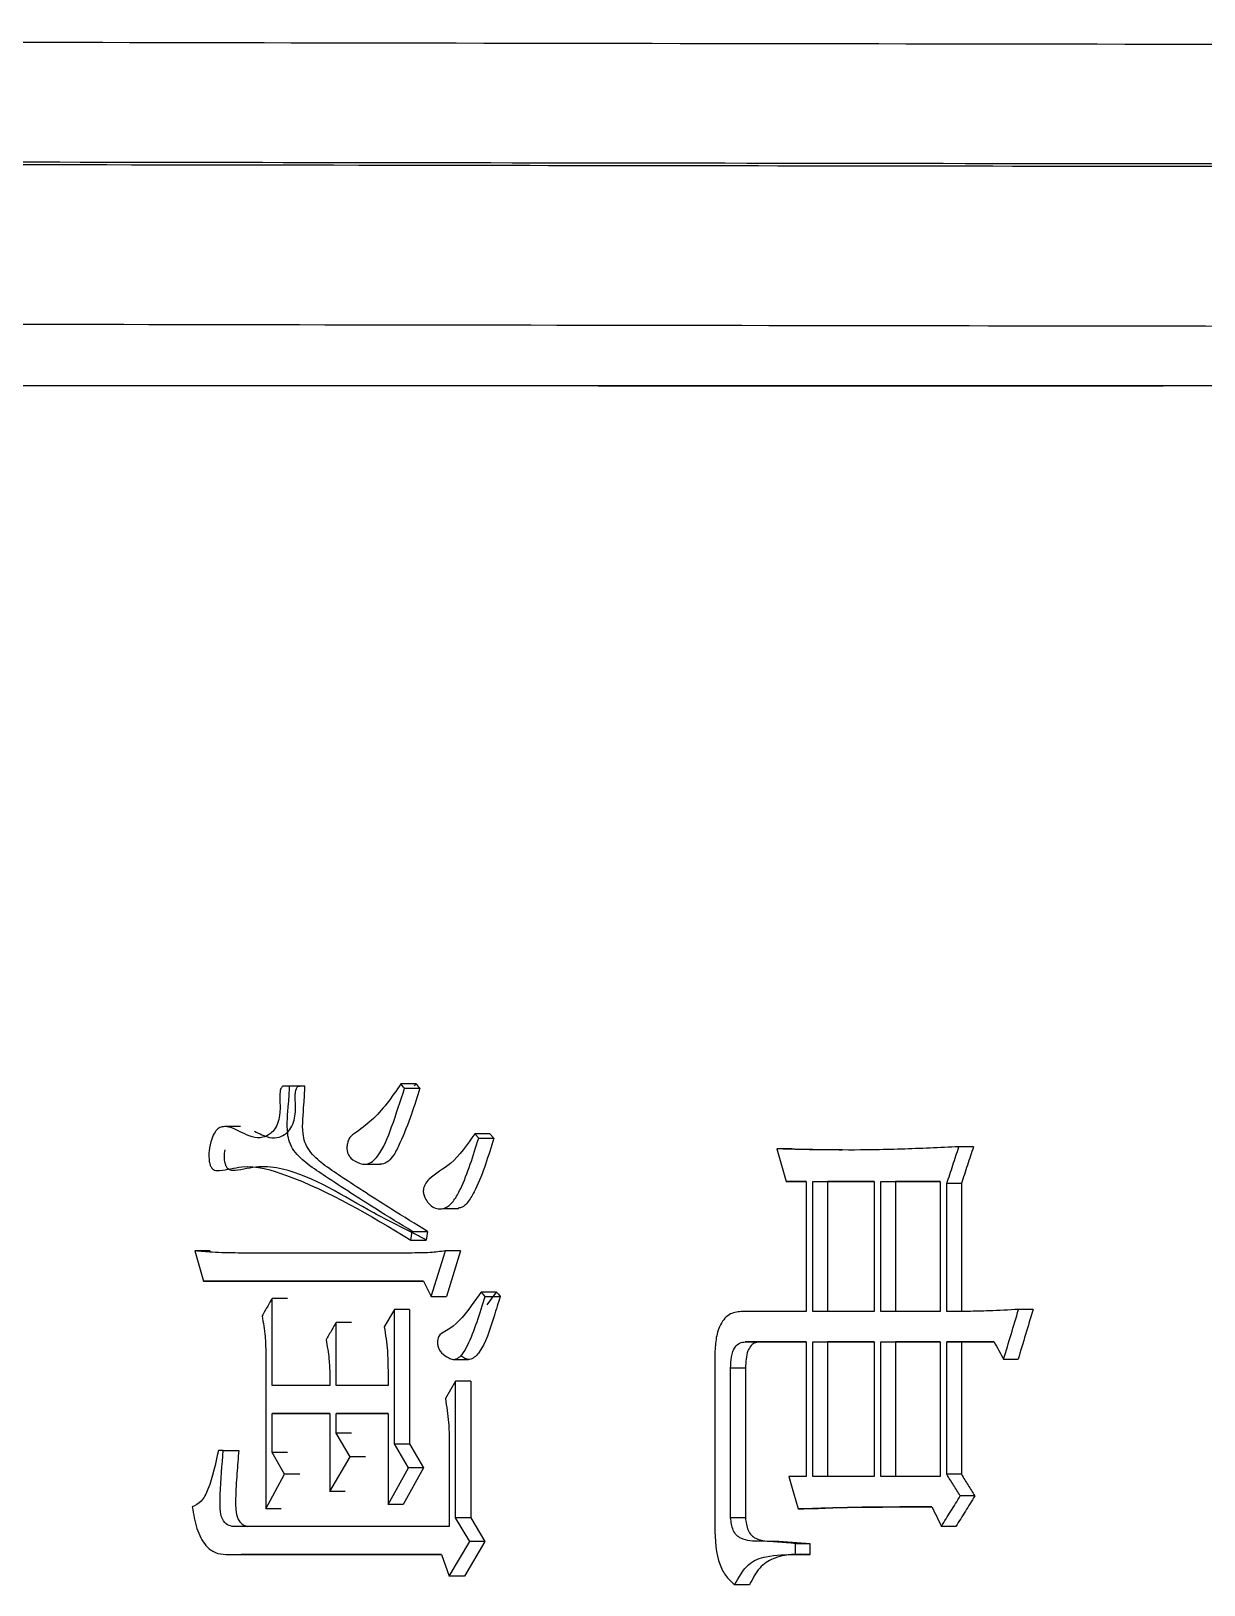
# Model space of a CAD drawing. Header units: millimetres. Extents: x 2160 to 4596, y 811 to 2534.
# Drawn here: x 3260.31 to 3266.16, y 1503.85 to 1511.6 of the extents above; entities that cross this region are included whole.
import ezdxf

# ---------------------------------------------------------------- set-up
doc = ezdxf.new("R2010")
doc.units = ezdxf.units.MM

msp = doc.modelspace()

# ---------------------------------------------------------------- linework, layer by layer
at = {"color": 7, "linetype": 'Continuous', "lineweight": 25}
for p, q in [((3261.6512, 1506.3411), (3261.5743, 1506.3411)), ((3262.2301, 1506.3519), (3262.1539, 1506.3519)), ((3262.173, 1506.3303), (3262.2491, 1506.3303)), ((3262.2229, 1506.3417), (3262.2301, 1506.3519)), ((3261.3549, 1506.1387), (3261.2772, 1506.1387)), ((3262.5991, 1506.1032), (3262.5234, 1506.1032)), ((3262.5426, 1506.0815), (3262.5234, 1506.1032)), ((3262.5991, 1506.1032), (3262.6183, 1506.0815)), ((3264.104, 1506.0275), (3264.0303, 1506.0275)), ((3265.0108, 1506.0383), (3264.9382, 1506.0383)), ((3261.9766, 1505.9511), (3262.0534, 1505.9511)), ((3264.0766, 1505.8652), (3264.176, 1505.8652)), ((3264.1503, 1505.8652), (3264.0766, 1505.8652)), ((3264.176, 1505.8652), (3264.1503, 1505.8652)), ((3264.176, 1505.8652), (3264.176, 1505.2162)), ((3264.2092, 1505.8652), (3264.5155, 1505.8652)), ((3264.2092, 1505.2162), (3264.2092, 1505.8652)), ((3264.2092, 1505.8652), (3264.2827, 1505.8652)), ((3264.5155, 1505.8652), (3264.2827, 1505.8652)), ((3264.2827, 1505.8652), (3264.2827, 1505.2162)), ((3264.5155, 1505.8652), (3264.5155, 1505.2162)), ((3264.5489, 1505.8652), (3264.844, 1505.8652)), ((3264.5489, 1505.2162), (3264.5489, 1505.8652)), ((3264.5489, 1505.8652), (3264.622, 1505.8652)), ((3264.844, 1505.8652), (3264.622, 1505.8652)), ((3264.622, 1505.8652), (3264.622, 1505.2162)), ((3264.844, 1505.8652), (3264.844, 1505.2162)), ((3264.8776, 1505.2162), (3264.8776, 1505.8544)), ((3264.9503, 1505.8544), (3264.8776, 1505.8544)), ((3264.9503, 1505.8544), (3264.9502, 1505.2162)), ((3262.3656, 1505.73), (3262.4416, 1505.73)), ((3262.2047, 1505.5731), (3262.211, 1505.6164)), ((3262.211, 1505.6164), (3262.2871, 1505.6164)), ((3262.2871, 1505.6164), (3262.2808, 1505.5731)), ((3262.2047, 1505.5731), (3262.2808, 1505.5731)), ((3261.1264, 1505.519), (3261.1697, 1505.3676)), ((3261.2037, 1505.519), (3261.1264, 1505.519)), ((3262.1983, 1505.5082), (3261.3435, 1505.5082)), ((3261.4206, 1505.5082), (3261.3435, 1505.5082)), ((3262.3064, 1505.2919), (3262.3765, 1505.519)), ((3262.4524, 1505.519), (3262.3765, 1505.519)), ((3262.4524, 1505.519), (3262.3824, 1505.2919)), ((3261.1697, 1505.3676), (3262.2682, 1505.3676)), ((3261.247, 1505.3676), (3261.1697, 1505.3676)), ((3262.2682, 1505.3676), (3261.2472, 1505.3676)), ((3262.2682, 1505.3676), (3262.3064, 1505.2919)), ((3262.6311, 1505.3135), (3262.5554, 1505.3135)), ((3262.5842, 1505.25), (3262.6311, 1505.3135)), ((3261.5118, 1504.8484), (3261.5118, 1505.281)), ((3261.5887, 1505.281), (3261.5118, 1505.281)), ((3262.1222, 1505.227), (3262.0715, 1505.1404)), ((3262.1222, 1504.5563), (3262.1222, 1505.227)), ((3262.1984, 1505.227), (3262.1222, 1505.227)), ((3262.1984, 1505.227), (3262.1984, 1504.5563)), ((3262.3064, 1505.2919), (3262.3824, 1505.2919)), ((3262.5746, 1505.2919), (3262.6502, 1505.2919)), ((3264.176, 1505.2162), (3263.852, 1505.2162)), ((3264.5155, 1505.2162), (3264.2092, 1505.2162)), ((3264.844, 1505.2162), (3264.5489, 1505.2162)), ((3265.3077, 1505.227), (3265.2356, 1505.227)), ((3261.8316, 1504.8484), (3261.8316, 1505.1621)), ((3261.9082, 1505.1621), (3261.8316, 1505.1621)), ((3263.8718, 1505.0647), (3264.176, 1505.0647)), ((3263.9457, 1505.0647), (3263.8718, 1505.0647)), ((3264.176, 1505.0647), (3263.9457, 1505.0647)), ((3264.176, 1505.0647), (3264.176, 1504.394)), ((3264.2092, 1505.0647), (3264.5155, 1505.0647)), ((3264.2092, 1504.394), (3264.2092, 1505.0647)), ((3264.2092, 1505.0647), (3264.2827, 1505.0647)), ((3264.5155, 1505.0647), (3264.2827, 1505.0647)), ((3264.2827, 1505.0647), (3264.2827, 1504.394)), ((3264.5155, 1505.0647), (3264.5155, 1504.3941)), ((3264.5489, 1505.0647), (3264.844, 1505.0647)), ((3264.5489, 1504.3941), (3264.5489, 1505.0647)), ((3264.5489, 1505.0647), (3264.622, 1505.0647)), ((3264.844, 1505.0647), (3264.622, 1505.0647)), ((3264.622, 1505.0647), (3264.622, 1504.3941)), ((3264.844, 1505.0647), (3264.844, 1504.3941)), ((3264.8776, 1504.4049), (3264.8776, 1505.0647)), ((3264.8776, 1505.0647), (3265.1137, 1505.0647)), ((3264.9502, 1505.0647), (3264.8776, 1505.0647)), ((3264.9502, 1505.0647), (3264.9502, 1504.4049)), ((3265.1137, 1505.0647), (3264.9502, 1505.0647)), ((3261.4806, 1505.0106), (3261.4806, 1504.2318)), ((3263.7204, 1504.989), (3263.7204, 1504.1452)), ((3262.0905, 1504.9241), (3262.0905, 1504.8484)), ((3262.4155, 1504.9778), (3262.4919, 1504.9778)), ((3263.7993, 1504.1883), (3263.7993, 1504.9349)), ((3263.8734, 1504.9349), (3263.7993, 1504.9349)), ((3263.8734, 1504.9349), (3263.8734, 1504.1883)), ((3265.1611, 1504.9782), (3265.2333, 1504.9782)), ((3261.8001, 1504.8484), (3261.5118, 1504.8484)), ((3261.8001, 1504.9024), (3261.8001, 1504.8484)), ((3262.0905, 1504.8484), (3261.8316, 1504.8484)), ((3262.4275, 1504.87), (3262.3765, 1504.7835)), ((3262.4275, 1504.1885), (3262.4275, 1504.87)), ((3262.5033, 1504.87), (3262.4275, 1504.87)), ((3262.5033, 1504.87), (3262.5033, 1504.1885)), ((3261.5118, 1504.7077), (3261.8001, 1504.7077)), ((3261.5118, 1504.513), (3261.5118, 1504.7077)), ((3261.5887, 1504.7077), (3261.5118, 1504.7077)), ((3261.8001, 1504.7077), (3261.5888, 1504.7077)), ((3261.8001, 1504.7077), (3261.8001, 1504.3183)), ((3261.8316, 1504.7077), (3262.0905, 1504.7077)), ((3261.8316, 1504.6104), (3261.8316, 1504.7077)), ((3261.9082, 1504.7077), (3261.8316, 1504.7077)), ((3262.0905, 1504.7077), (3261.9082, 1504.7077)), ((3262.0905, 1504.7077), (3262.0905, 1504.2534)), ((3261.9009, 1504.4914), (3261.8316, 1504.6104)), ((3261.9082, 1504.6104), (3261.8316, 1504.6104)), ((3261.2689, 1504.5238), (3261.2441, 1504.5238)), ((3261.2689, 1504.5238), (3261.3461, 1504.5238)), ((3262.1919, 1504.4373), (3262.1222, 1504.5563)), ((3262.1222, 1504.5563), (3262.1984, 1504.5563)), ((3262.1984, 1504.5563), (3262.2681, 1504.4373)), ((3262.3956, 1504.5671), (3262.3956, 1504.1452)), ((3261.5743, 1504.4048), (3261.5118, 1504.513)), ((3261.5887, 1504.513), (3261.5118, 1504.513)), ((3261.8001, 1504.3183), (3261.9009, 1504.4914)), ((3261.9774, 1504.4914), (3261.9009, 1504.4914)), ((3261.4806, 1504.2318), (3261.5743, 1504.4048)), ((3261.6512, 1504.4048), (3261.5743, 1504.4048)), ((3262.0905, 1504.2534), (3262.1919, 1504.4373)), ((3262.2681, 1504.4373), (3262.1667, 1504.2534)), ((3262.2681, 1504.4373), (3262.1919, 1504.4373)), ((3264.176, 1504.394), (3264.0898, 1504.394)), ((3264.5155, 1504.3941), (3264.2092, 1504.394)), ((3264.844, 1504.3941), (3264.5489, 1504.3941)), ((3264.9502, 1504.4049), (3264.8776, 1504.4049)), ((3261.8767, 1504.3183), (3261.8001, 1504.3183)), ((3265.0175, 1504.2967), (3264.945, 1504.2967)), ((3261.5575, 1504.2318), (3261.4806, 1504.2318)), ((3262.1667, 1504.2534), (3262.0905, 1504.2534)), ((3264.2098, 1504.2318), (3264.1362, 1504.2318)), ((3262.3956, 1504.1452), (3261.3124, 1504.1452)), ((3262.4978, 1504.0695), (3262.4275, 1504.1885)), ((3262.5033, 1504.1885), (3262.4275, 1504.1885)), ((3262.5033, 1504.1885), (3262.5735, 1504.0695)), ((3263.8734, 1504.1883), (3263.7993, 1504.1883)), ((3264.9234, 1504.1453), (3264.8507, 1504.1453)), ((3262.3956, 1503.8964), (3262.4978, 1504.0695)), ((3262.5735, 1504.0695), (3262.4715, 1503.8964)), ((3262.5735, 1504.0695), (3262.4978, 1504.0695)), ((3264.123, 1504.0046), (3264.123, 1504.0587)), ((3264.1966, 1504.0587), (3264.123, 1504.0587)), ((3264.1966, 1504.0046), (3264.1966, 1504.0587)), ((3261.2813, 1504.0046), (3262.3573, 1504.0046)), ((3261.2813, 1504.0046), (3261.3585, 1504.0046)), ((3262.3573, 1504.0046), (3261.3587, 1504.0046)), ((3262.3573, 1504.0046), (3262.3956, 1503.8964)), ((3264.123, 1504.0046), (3264.1966, 1504.0046)), ((3262.4715, 1503.8964), (3262.3956, 1503.8964)), ((3263.8931, 1503.8532), (3263.8191, 1503.8532))]:
    msp.add_line(p, q, dxfattribs=at)
at = {"color": 7, "linetype": 'Continuous', "lineweight": 25, "flags": 128}
for points in [[(3261.6762, 1506.3411), (3261.6477, 1506.3411), (3261.5994, 1506.3411)], [(3262.1729, 1506.3303), (3262.1681, 1506.3358), (3262.161, 1506.3439), (3262.1539, 1506.3519)], [(3262.2301, 1506.3519), (3262.2349, 1506.3464), (3262.2398, 1506.3409), (3262.2491, 1506.3303)], [(3262.5426, 1506.0815), (3262.5707, 1506.0815), (3262.5945, 1506.0815), (3262.6183, 1506.0815)], [(3264.0303, 1506.0275), (3264.0534, 1505.9463), (3264.0766, 1505.8652)], [(3262.5746, 1505.2919), (3262.565, 1505.3027), (3262.5554, 1505.3135)], [(3262.6311, 1505.3135), (3262.6359, 1505.3081), (3262.6407, 1505.3027), (3262.6502, 1505.2919)], [(3264.0898, 1504.394), (3264.113, 1504.3129), (3264.1362, 1504.2318)]]:
    msp.add_lwpolyline(points, dxfattribs=at)
at = {"color": 7, "linetype": 'Continuous', "lineweight": 25}
for points, knots in [([(3334.4084, 1511.5047), (3331.3837, 1511.5039), (3325.3472, 1511.5022), (3316.1941, 1511.5019), (3307.1521, 1511.5032), (3298.3248, 1511.5062), (3289.8326, 1511.5108), (3282.9881, 1511.516), (3277.531, 1511.5211), (3273.1782, 1511.5258), (3268.7204, 1511.5313), (3264.2418, 1511.5379), (3260.1079, 1511.5451), (3256.3675, 1511.5529), (3253.0492, 1511.561), (3250.0139, 1511.5701), (3247.3618, 1511.5799), (3245.1268, 1511.5907), (3244.1489, 1511.5982), (3243.6498, 1511.602)], [0, 0, 0, 0, 0.074691, 0.149062, 0.223115, 0.296848, 0.370262, 0.443356, 0.483243, 0.526636, 0.573536, 0.623941, 0.677851, 0.725458, 0.775499, 0.827974, 0.882883, 0.940225, 1, 1, 1, 1]), ([(3244.3928, 1510.997), (3245.1176, 1510.9925), (3246.5674, 1510.9834), (3250.3577, 1510.9705), (3255.2558, 1510.9584), (3261.2964, 1510.9474), (3268.3444, 1510.9377), (3276.2872, 1510.9294), (3284.987, 1510.9227), (3294.2939, 1510.9176), (3302.7357, 1510.9148), (3310.0158, 1510.9135), (3314.0194, 1510.9133), (3316.0212, 1510.9132)], [0, 0, 0, 0, 0.0981345, 0.196269, 0.2944034, 0.3925379, 0.4906723, 0.5888066, 0.686941, 0.7850753, 0.8832097, 0.9416048, 1, 1, 1, 1]), ([(3244.9295, 1510.9831), (3245.4293, 1510.9798), (3246.4151, 1510.9733), (3248.6957, 1510.964), (3251.4564, 1510.9553), (3254.6848, 1510.9473), (3258.2955, 1510.94), (3262.8415, 1510.9323), (3268.4446, 1510.9246), (3275.1633, 1510.9174), (3282.066, 1510.9116), (3288.9954, 1510.9072), (3295.8195, 1510.9039), (3302.4295, 1510.9017), (3308.7394, 1510.9003), (3313.2437, 1510.8999), (3315.6264, 1510.8998), (3316.0212, 1510.8998)], [0, 0, 0, 0, 0.07139, 0.140843, 0.208359, 0.273937, 0.337578, 0.399281, 0.488173, 0.572709, 0.652888, 0.72871, 0.800173, 0.867277, 0.930021, 0.988406, 1, 1, 1, 1]), ([(3316.0212, 1510.1017), (3314.7489, 1510.1018), (3312.4226, 1510.1019), (3309.0591, 1510.1023), (3305.926, 1510.1028), (3302.8098, 1510.1036), (3299.716, 1510.1045), (3296.6506, 1510.1056), (3293.6191, 1510.1069), (3289.3651, 1510.109), (3283.8247, 1510.1123), (3277.0807, 1510.1175), (3270.3532, 1510.1242), (3264.6322, 1510.1316), (3259.9117, 1510.1392), (3256.1089, 1510.1466), (3252.6748, 1510.1548), (3249.7164, 1510.1639), (3247.2629, 1510.1736), (3246.2174, 1510.1804), (3245.6856, 1510.1839)], [0, 0, 0, 0, 0.037781, 0.069081, 0.100468, 0.131943, 0.163506, 0.195157, 0.226895, 0.258722, 0.330934, 0.408983, 0.49287, 0.582593, 0.645672, 0.711347, 0.779618, 0.850484, 0.923944, 1, 1, 1, 1]), ([(3308.8822, 1509.8337), (3308.2359, 1509.8337), (3305.0006, 1509.8337), (3299.2486, 1509.8336), (3293.049, 1509.8335), (3287.0396, 1509.8335), (3282.4001, 1509.8334), (3276.8629, 1509.8334), (3272.6545, 1509.8334), (3267.7201, 1509.8333), (3263.1224, 1509.8333), (3259.0273, 1509.8333), (3255.3457, 1509.8332), (3252.7372, 1509.8332), (3249.9271, 1509.8331), (3248.0568, 1509.833), (3246.0285, 1509.8329), (3245.2722, 1509.8329), (3244.7435, 1509.8328)], [0, 0, 0, 0, 0.020124, 0.100733, 0.181328, 0.221587, 0.302184, 0.342442, 0.423039, 0.463298, 0.543894, 0.624491, 0.664749, 0.745346, 0.785604, 0.8662, 0.906458, 1, 1, 1, 1]), ([(3263.1392, 1509.8333), (3263.5788, 1509.8333), (3264.4599, 1509.8333), (3265.4574, 1509.8333), (3265.9574, 1509.8333)], [0, 0, 0, 0, 0.498815, 1, 1, 1, 1]), ([(3261.5743, 1506.3411), (3261.5714, 1506.341), (3261.5666, 1506.3408), (3261.5604, 1506.3361), (3261.5558, 1506.3286), (3261.5512, 1506.312), (3261.55, 1506.2701), (3261.5542, 1506.218), (3261.5443, 1506.1624), (3261.5274, 1506.1262), (3261.5006, 1506.098), (3261.4613, 1506.0805), (3261.3923, 1506.0859), (3261.3306, 1506.1304), (3261.2738, 1506.1411), (3261.2464, 1506.1331), (3261.2254, 1506.1117), (3261.2078, 1506.0726), (3261.1976, 1506.0257), (3261.1962, 1505.9828), (3261.2002, 1505.9551), (3261.2066, 1505.9377), (3261.215, 1505.9269), (3261.2295, 1505.9188), (3261.2789, 1505.9211), (3261.3974, 1505.9555), (3261.7264, 1505.86), (3262.0009, 1505.6954), (3262.2047, 1505.5731)], [0, 0, 0, 0, 0.005261, 0.008837, 0.012422, 0.017277, 0.029828, 0.061172, 0.078769, 0.096459, 0.112862, 0.137643, 0.170618, 0.238675, 0.261666, 0.275651, 0.289759, 0.306991, 0.331345, 0.347224, 0.357105, 0.364402, 0.370592, 0.376767, 0.392657, 0.46137, 0.600195, 1, 1, 1, 1]), ([(3261.4238, 1506.1165), (3261.4488, 1506.1033), (3261.4888, 1506.0821), (3261.5445, 1506.0823), (3261.5815, 1506.1007), (3261.6077, 1506.1311), (3261.623, 1506.1692), (3261.6296, 1506.2142), (3261.6284, 1506.2534), (3261.6275, 1506.2869), (3261.6282, 1506.3083), (3261.6311, 1506.3238), (3261.635, 1506.3331), (3261.6406, 1506.3392), (3261.6464, 1506.3411), (3261.65, 1506.3411), (3261.6512, 1506.3411)], [0, 0, 0, 0, 0.228435, 0.365959, 0.47747, 0.560756, 0.644414, 0.72173, 0.812952, 0.861162, 0.908003, 0.931324, 0.949965, 0.968751, 0.989061, 1, 1, 1, 1]), ([(3261.5994, 1506.3411), (3261.5947, 1506.3411), (3261.5863, 1506.3411), (3261.578, 1506.3411), (3261.5743, 1506.3411)], [0, 0, 0, 0, 0.56, 1, 1, 1, 1]), ([(3262.211, 1505.6164), (3262.1514, 1505.6528), (3262.006, 1505.7416), (3261.8327, 1505.8543), (3261.694, 1505.9462), (3261.6311, 1506.0002), (3261.5978, 1506.0574), (3261.5823, 1506.1385), (3261.5942, 1506.2333), (3261.598, 1506.3121), (3261.5994, 1506.3411)], [0, 0, 0, 0, 0.221772, 0.540825, 0.653503, 0.748944, 0.789647, 0.822549, 0.93445, 1, 1, 1, 1]), ([(3262.2871, 1505.6164), (3262.2275, 1505.6529), (3262.0822, 1505.7417), (3261.9091, 1505.8544), (3261.7707, 1505.9462), (3261.708, 1506.0003), (3261.6749, 1506.0571), (3261.6594, 1506.1365), (3261.6712, 1506.2315), (3261.6748, 1506.3103), (3261.6763, 1506.3411)], [0, 0, 0, 0, 0.221958, 0.540906, 0.653572, 0.74861, 0.789223, 0.822078, 0.930486, 1, 1, 1, 1]), ([(3262.1539, 1506.3519), (3262.1315, 1506.3184), (3262.0635, 1506.217), (3261.9754, 1506.1376), (3261.9064, 1506.0938), (3261.8941, 1506.0765), (3261.887, 1506.0551), (3261.8847, 1506.0333), (3261.8868, 1506.0131), (3261.8937, 1505.9954), (3261.9132, 1505.9722), (3261.9434, 1505.9558), (3261.9807, 1505.948), (3262.0135, 1505.9616), (3262.0631, 1506.0176), (3262.1142, 1506.1481), (3262.1522, 1506.2659), (3262.173, 1506.3303)], [0, 0, 0, 0, 0.118687, 0.359196, 0.382949, 0.402078, 0.421221, 0.441113, 0.455768, 0.470499, 0.490908, 0.548405, 0.590663, 0.633125, 0.674263, 0.821869, 1, 1, 1, 1]), ([(3262.2491, 1506.3303), (3262.2356, 1506.2868), (3262.2064, 1506.1924), (3262.1623, 1506.0823), (3262.1243, 1506.0012), (3262.0931, 1505.9648), (3262.0688, 1505.9502), (3262.0555, 1505.9521), (3262.0535, 1505.9524)], [0, 0, 0, 0, 0.286903, 0.6225, 0.772264, 0.876903, 0.981839, 1, 1, 1, 1]), ([(3262.5234, 1506.1032), (3262.4851, 1506.0481), (3262.4173, 1505.9506), (3262.3203, 1505.904), (3262.2777, 1505.8563), (3262.2686, 1505.8359), (3262.2654, 1505.8179), (3262.2685, 1505.7987), (3262.2773, 1505.7773), (3262.2936, 1505.753), (3262.3185, 1505.732), (3262.3492, 1505.7259), (3262.3852, 1505.7335), (3262.4218, 1505.7694), (3262.4815, 1505.883), (3262.5155, 1505.9935), (3262.5426, 1506.0815)], [0, 0, 0, 0, 0.207529, 0.367372, 0.400836, 0.41667, 0.431354, 0.448141, 0.466694, 0.497248, 0.538464, 0.578549, 0.619959, 0.682145, 0.746849, 1, 1, 1, 1]), ([(3262.6183, 1506.0815), (3262.5913, 1505.9931), (3262.5574, 1505.882), (3262.4975, 1505.7703), (3262.4658, 1505.7358), (3262.4452, 1505.7324), (3262.4401, 1505.7315)], [0, 0, 0, 0, 0.631823, 0.79327, 0.948374, 1, 1, 1, 1]), ([(3262.2808, 1505.5731), (3262.2634, 1505.5824), (3262.1764, 1505.6285), (3261.9362, 1505.7445), (3261.6835, 1505.9159), (3261.4446, 1505.946), (3261.3589, 1505.9213), (3261.3072, 1505.9189), (3261.2922, 1505.9267), (3261.2832, 1505.9391), (3261.2765, 1505.9596), (3261.2731, 1505.9889), (3261.2758, 1506.0112), (3261.2773, 1506.0234)], [0, 0, 0, 0, 0.049956, 0.249704, 0.686626, 0.796056, 0.90562, 0.927942, 0.938242, 0.948634, 0.960298, 0.978294, 1, 1, 1, 1]), ([(3264.9382, 1506.0383), (3264.8901, 1506.036), (3264.7458, 1506.0293), (3264.5222, 1506.0213), (3264.2676, 1506.0222), (3264.1094, 1506.0257), (3264.0303, 1506.0275)], [0, 0, 0, 0, 0.157705, 0.473128, 0.736533, 1, 1, 1, 1]), ([(3264.104, 1506.0275), (3264.1513, 1506.0263), (3264.2345, 1506.0242), (3264.3183, 1506.0238), (3264.3545, 1506.0236)], [0, 0, 0, 0, 0.568277, 1, 1, 1, 1]), ([(3264.8776, 1505.8544), (3264.8877, 1505.885), (3264.9079, 1505.9463), (3264.9281, 1506.0076), (3264.9382, 1506.0383)], [0, 0, 0, 0, 0.5, 1, 1, 1, 1]), ([(3265.0108, 1506.0383), (3265.0007, 1506.0076), (3264.9805, 1505.9463), (3264.9603, 1505.885), (3264.9503, 1505.8544)], [0, 0, 0, 0, 0.5, 1, 1, 1, 1]), ([(3261.3435, 1505.5082), (3261.3217, 1505.5085), (3261.2781, 1505.5091), (3261.2057, 1505.5124), (3261.1552, 1505.5166), (3261.1264, 1505.519)], [0, 0, 0, 0, 0.300385, 0.600783, 1, 1, 1, 1]), ([(3262.3765, 1505.519), (3262.3511, 1505.5157), (3262.3088, 1505.5101), (3262.2493, 1505.509), (3262.2153, 1505.5085), (3262.1983, 1505.5082)], [0, 0, 0, 0, 0.426865, 0.713404, 1, 1, 1, 1]), ([(3262.5554, 1505.3135), (3262.5379, 1505.2889), (3262.4853, 1505.215), (3262.418, 1505.1334), (3262.3556, 1505.1098), (3262.3417, 1505.0913), (3262.3374, 1505.0774), (3262.3363, 1505.0613), (3262.3385, 1505.0438), (3262.3451, 1505.0255), (3262.3636, 1505.0031), (3262.3876, 1504.9874), (3262.4148, 1504.9752), (3262.4386, 1504.982), (3262.4649, 1505.0042), (3262.4981, 1505.0677), (3262.5359, 1505.1649), (3262.5616, 1505.2494), (3262.5746, 1505.2919)], [0, 0, 0, 0, 0.109185, 0.329159, 0.383764, 0.397994, 0.412315, 0.428913, 0.44575, 0.465116, 0.490353, 0.552222, 0.585254, 0.61868, 0.660425, 0.720614, 0.859403, 1, 1, 1, 1]), ([(3261.5118, 1505.281), (3261.5047, 1505.2687), (3261.4928, 1505.2481), (3261.4761, 1505.2192), (3261.4666, 1505.2028), (3261.4619, 1505.1945)], [0, 0, 0, 0, 0.428365, 0.714185, 1, 1, 1, 1]), ([(3262.6502, 1505.2919), (3262.64, 1505.2593), (3262.6092, 1505.1611), (3262.5741, 1505.0443), (3262.5214, 1504.9866), (3262.4977, 1504.9752), (3262.4737, 1504.9811), (3262.4598, 1504.9914), (3262.4527, 1504.9966)], [0, 0, 0, 0, 0.229685, 0.691562, 0.770769, 0.85031, 0.924651, 1, 1, 1, 1]), ([(3263.852, 1505.2162), (3263.8313, 1505.2141), (3263.7892, 1505.21), (3263.741, 1505.1484), (3263.7226, 1505.0676), (3263.7212, 1505.0153), (3263.7204, 1504.989)], [0, 0, 0, 0, 0.266734, 0.54095, 0.768753, 1, 1, 1, 1]), ([(3265.2356, 1505.227), (3265.1865, 1505.2242), (3265.1021, 1505.2194), (3264.9828, 1505.2169), (3264.9127, 1505.2164), (3264.8776, 1505.2162)], [0, 0, 0, 0, 0.41049, 0.705225, 1, 1, 1, 1]), ([(3265.1611, 1504.9782), (3265.1735, 1505.0197), (3265.1983, 1505.1026), (3265.2231, 1505.1855), (3265.2356, 1505.227)], [0, 0, 0, 0, 0.499999, 1, 1, 1, 1]), ([(3265.3077, 1505.227), (3265.2953, 1505.1855), (3265.2705, 1505.1026), (3265.2457, 1505.0197), (3265.2333, 1504.9782)], [0, 0, 0, 0, 0.5, 1, 1, 1, 1]), ([(3261.4619, 1505.1945), (3261.468, 1505.1609), (3261.4789, 1505.1007), (3261.4801, 1505.0382), (3261.4806, 1505.0106)], [0, 0, 0, 0, 0.558545, 1, 1, 1, 1]), ([(3261.8316, 1505.1621), (3261.8244, 1505.1497), (3261.8124, 1505.1291), (3261.7956, 1505.1003), (3261.7861, 1505.0838), (3261.7813, 1505.0755)], [0, 0, 0, 0, 0.42837, 0.714189, 1, 1, 1, 1]), ([(3262.0715, 1505.1404), (3262.0778, 1505.1007), (3262.0891, 1505.0295), (3262.09, 1504.9564), (3262.0905, 1504.9241)], [0, 0, 0, 0, 0.558836, 1, 1, 1, 1]), ([(3261.7813, 1505.0755), (3261.787, 1505.0438), (3261.7972, 1504.9871), (3261.7992, 1504.9284), (3261.8001, 1504.9024)], [0, 0, 0, 0, 0.558879, 1, 1, 1, 1]), ([(3263.7993, 1504.9349), (3263.7999, 1504.9537), (3263.8011, 1504.9907), (3263.8168, 1505.0386), (3263.8444, 1505.0625), (3263.8627, 1505.064), (3263.8718, 1505.0647)], [0, 0, 0, 0, 0.293264, 0.577264, 0.790624, 1, 1, 1, 1]), ([(3263.9457, 1505.0647), (3263.9381, 1505.0642), (3263.9226, 1505.0631), (3263.9007, 1505.0484), (3263.8764, 1505.0077), (3263.8746, 1504.9652), (3263.8734, 1504.9349)], [0, 0, 0, 0, 0.177833, 0.357864, 0.544114, 1, 1, 1, 1]), ([(3265.1137, 1505.0647), (3265.1216, 1505.0503), (3265.1374, 1505.0215), (3265.1532, 1504.9926), (3265.1611, 1504.9782)], [0, 0, 0, 0, 0.500001, 1, 1, 1, 1]), ([(3262.3765, 1504.7835), (3262.3828, 1504.7437), (3262.3942, 1504.6726), (3262.3952, 1504.5994), (3262.3956, 1504.5671)], [0, 0, 0, 0, 0.558835, 1, 1, 1, 1]), ([(3261.2441, 1504.5238), (3261.2303, 1504.4575), (3261.2112, 1504.3658), (3261.1621, 1504.2651), (3261.1298, 1504.25), (3261.114, 1504.2426)], [0, 0, 0, 0, 0.5729384, 0.7913837, 1, 1, 1, 1]), ([(3261.3124, 1504.1452), (3261.3023, 1504.1481), (3261.2818, 1504.1539), (3261.2562, 1504.1921), (3261.2519, 1504.2485), (3261.255, 1504.3589), (3261.2628, 1504.4508), (3261.2689, 1504.5238)], [0, 0, 0, 0, 0.1108835, 0.2260486, 0.356903, 0.4892019, 1, 1, 1, 1]), ([(3261.3463, 1504.5238), (3261.3429, 1504.4855), (3261.3359, 1504.4055), (3261.3302, 1504.3099), (3261.3298, 1504.2382), (3261.334, 1504.1988), (3261.3468, 1504.1718), (3261.3619, 1504.1555), (3261.3769, 1504.1481), (3261.3866, 1504.1459), (3261.3897, 1504.1452)], [0, 0, 0, 0, 0.268829, 0.56133, 0.664341, 0.768404, 0.830798, 0.892792, 0.965759, 1, 1, 1, 1]), ([(3264.945, 1504.2967), (3264.9337, 1504.3147), (3264.9113, 1504.3508), (3264.8888, 1504.3868), (3264.8776, 1504.4049)], [0, 0, 0, 0, 0.499999, 1, 1, 1, 1]), ([(3264.9502, 1504.4049), (3264.9615, 1504.3868), (3264.9839, 1504.3508), (3265.0063, 1504.3147), (3265.0175, 1504.2967)], [0, 0, 0, 0, 0.5, 1, 1, 1, 1]), ([(3264.8507, 1504.1453), (3264.8664, 1504.1705), (3264.8978, 1504.221), (3264.9292, 1504.2715), (3264.945, 1504.2967)], [0, 0, 0, 0, 0.499999, 1, 1, 1, 1]), ([(3265.0175, 1504.2967), (3265.0018, 1504.2715), (3264.9704, 1504.221), (3264.939, 1504.1705), (3264.9234, 1504.1453)], [0, 0, 0, 0, 0.499999, 1, 1, 1, 1]), ([(3261.114, 1504.2426), (3261.1201, 1504.2055), (3261.1321, 1504.1328), (3261.1746, 1504.0499), (3261.2287, 1504.0093), (3261.2639, 1504.0062), (3261.2813, 1504.0046)], [0, 0, 0, 0, 0.292671, 0.574804, 0.788903, 1, 1, 1, 1]), ([(3264.1362, 1504.2318), (3264.1747, 1504.2338), (3264.218, 1504.236), (3264.2806, 1504.238), (3264.3433, 1504.2393), (3264.4206, 1504.2409), (3264.4981, 1504.2413), (3264.5466, 1504.2417), (3264.5805, 1504.2419), (3264.5999, 1504.242), (3264.6121, 1504.2421), (3264.6218, 1504.2421), (3264.6315, 1504.2421), (3264.6412, 1504.2422), (3264.6533, 1504.2422), (3264.6631, 1504.2423), (3264.6752, 1504.2423), (3264.6849, 1504.2423), (3264.6971, 1504.2424), (3264.7068, 1504.2424), (3264.7166, 1504.2424), (3264.7263, 1504.2424), (3264.736, 1504.2425), (3264.7482, 1504.2425), (3264.7567, 1504.2425), (3264.7652, 1504.2425), (3264.7701, 1504.2425), (3264.7762, 1504.2426), (3264.7811, 1504.2426), (3264.7859, 1504.2426), (3264.7907, 1504.2426), (3264.7966, 1504.2426), (3264.8013, 1504.2426), (3264.8036, 1504.2426)], [0, 0, 0, 0, 0.174064, 0.195822, 0.282854, 0.456917, 0.543949, 0.63098, 0.674496, 0.696253, 0.718011, 0.72889, 0.739769, 0.761527, 0.772406, 0.794164, 0.805043, 0.8268, 0.837679, 0.859437, 0.870316, 0.881195, 0.902953, 0.913832, 0.93559, 0.941029, 0.951908, 0.957347, 0.968226, 0.973666, 0.979105, 0.989553, 1, 1, 1, 1]), ([(3264.8038, 1504.2424), (3264.7501, 1504.2422), (3264.6575, 1504.242), (3264.546, 1504.2412), (3264.4783, 1504.2406), (3264.4445, 1504.2399), (3264.4203, 1504.2394), (3264.3672, 1504.2383), (3264.2954, 1504.2363), (3264.2334, 1504.233), (3264.2098, 1504.2318)], [0, 0, 0, 0, 0.269347, 0.464835, 0.56258, 0.611452, 0.635888, 0.68476, 0.880254, 1, 1, 1, 1]), ([(3264.8036, 1504.2426), (3264.8115, 1504.2264), (3264.8272, 1504.1939), (3264.8429, 1504.1615), (3264.8507, 1504.1453)], [0, 0, 0, 0, 0.5, 1, 1, 1, 1]), ([(3263.7204, 1504.1452), (3263.7227, 1504.0771), (3263.7257, 1503.983), (3263.7768, 1503.892), (3263.8051, 1503.866), (3263.8191, 1503.8532)], [0, 0, 0, 0, 0.57016, 0.787713, 1, 1, 1, 1]), ([(3264.123, 1504.0587), (3264.0634, 1504.0646), (3263.9729, 1504.0736), (3263.8718, 1504.0706), (3263.8283, 1504.0991), (3263.8062, 1504.1326), (3263.802, 1504.1665), (3263.7993, 1504.1883)], [0, 0, 0, 0, 0.493123, 0.748949, 0.813909, 0.880596, 1, 1, 1, 1]), ([(3263.8734, 1504.1883), (3263.876, 1504.1665), (3263.8802, 1504.1326), (3263.9023, 1504.0991), (3263.9457, 1504.0706), (3264.0467, 1504.0736), (3264.1371, 1504.0646), (3264.1966, 1504.0587)], [0, 0, 0, 0, 0.11952, 0.186238, 0.251201, 0.506978, 1, 1, 1, 1]), ([(3263.8191, 1503.8532), (3263.84, 1503.8913), (3263.881, 1503.9661), (3263.9952, 1504.0031), (3264.0745, 1504.0041), (3264.123, 1504.0046)], [0, 0, 0, 0, 0.287877, 0.565058, 1, 1, 1, 1]), ([(3264.1966, 1504.0046), (3264.1339, 1504.0068), (3264.0464, 1504.0098), (3263.94, 1503.9431), (3263.9089, 1503.8835), (3263.8931, 1503.8532)], [0, 0, 0, 0, 0.552607, 0.772172, 1, 1, 1, 1])]:
    msp.add_open_spline(points, degree=3, knots=knots, dxfattribs=at)

doc.saveas('drawing.dxf')
